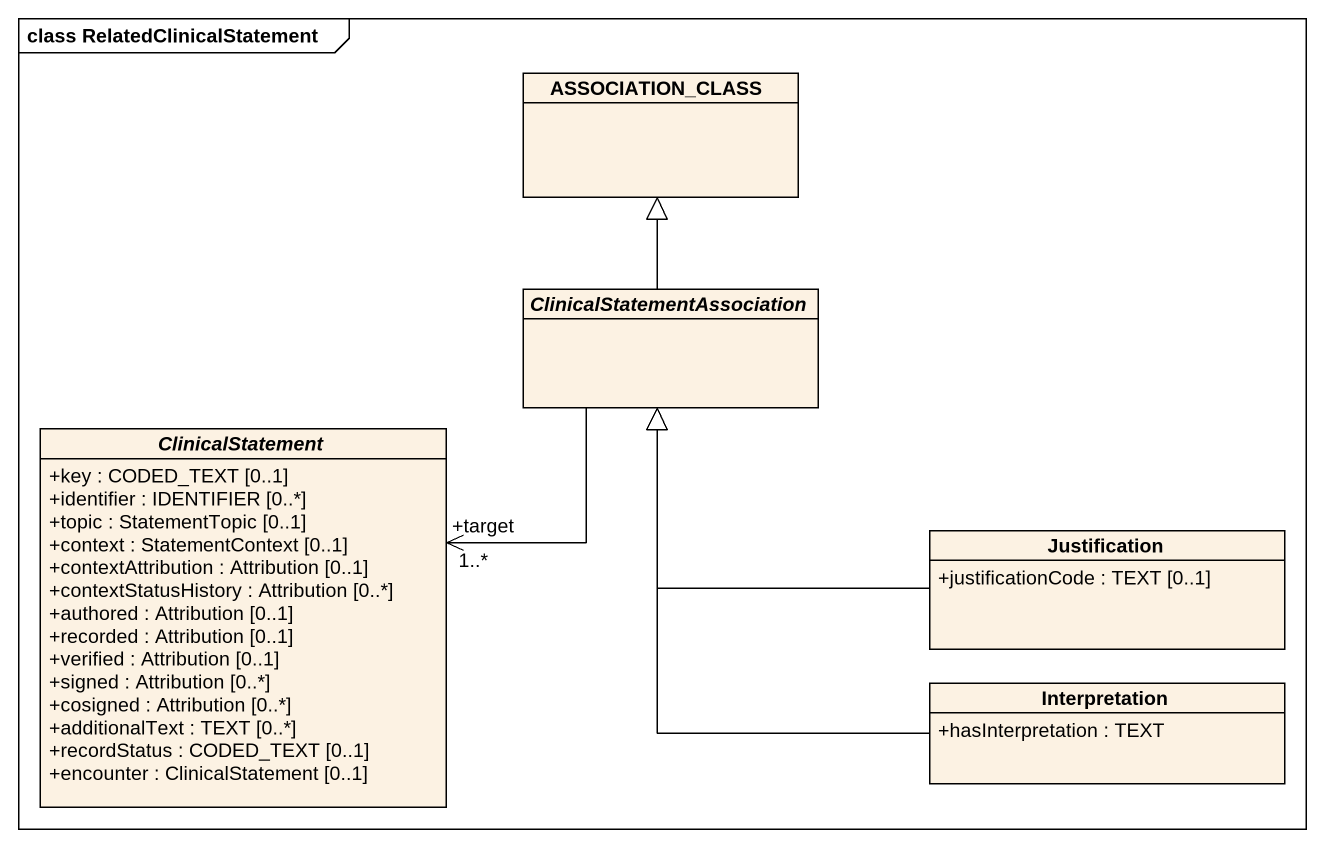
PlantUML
@startuml
mainframe class RelatedClinicalStatement
hide circle
hide empty members
skinparam classAttributeIconSize 0
class ASSOCIATION_CLASS
abstract class ClinicalStatementAssociation
abstract class ClinicalStatement {
  +key : CODED_TEXT [0..1]
  +identifier : IDENTIFIER [0..*]
  +topic : StatementTopic [0..1]
  +context : StatementContext [0..1]
  +contextAttribution : Attribution [0..1]
  +contextStatusHistory : Attribution [0..*]
  +authored : Attribution [0..1]
  +recorded : Attribution [0..1]
  +verified : Attribution [0..1]
  +signed : Attribution [0..*]
  +cosigned : Attribution [0..*]
  +additionalText : TEXT [0..*]
  +recordStatus : CODED_TEXT [0..1]
  +encounter : ClinicalStatement [0..1]
}
class Justification {
  +justificationCode : TEXT [0..1]
}
class Interpretation {
  +hasInterpretation : TEXT
}
ClinicalStatementAssociation -up-|> ASSOCIATION_CLASS
ClinicalStatement "+target\n1..*" <-up- ClinicalStatementAssociation
Justification -left-|> ClinicalStatementAssociation
Interpretation -up-|> ClinicalStatementAssociation
@enduml
